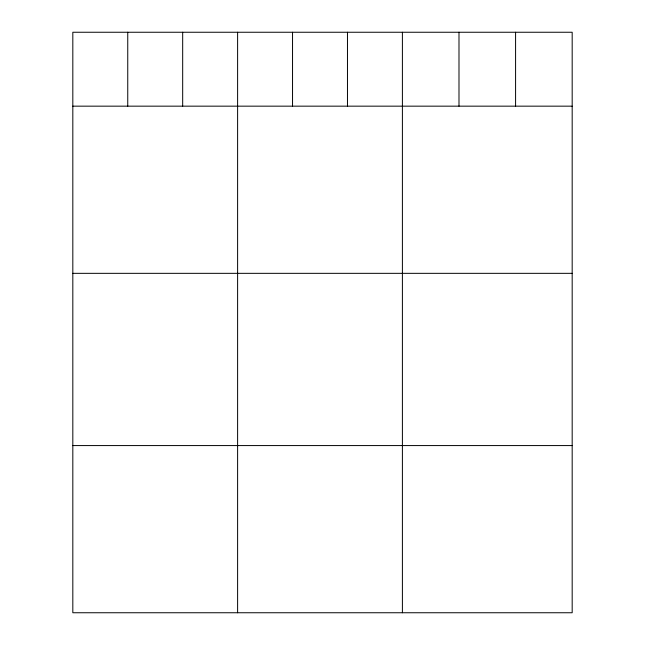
<?xml version="1.0" encoding="UTF-8"?>
<svg xmlns="http://www.w3.org/2000/svg" width="645" height="645" viewBox="0 0 645 645"><rect width="100%" height="100%" fill="white"/><g stroke="black" fill="none" stroke-linecap="round" stroke-linejoin="round"><path stroke-width="0.97" d="M572.179 106.159L572.179 612.75L72.82 612.75L72.82 32.25L572.179 32.25L572.179 106.159L72.82 106.159M72.82 273.335L572.179 273.335M72.82 445.574L572.179 445.574M515.581 32.25L515.581 106.159M458.99 32.25L458.99 106.159M402.399 32.25L402.399 612.75M347.47 32.25L347.47 106.159M292.54 32.25L292.54 106.159M237.61 32.25L237.61 612.75M182.68 32.25L182.68 106.159M127.75 32.25L127.75 106.159"/></g></svg>
